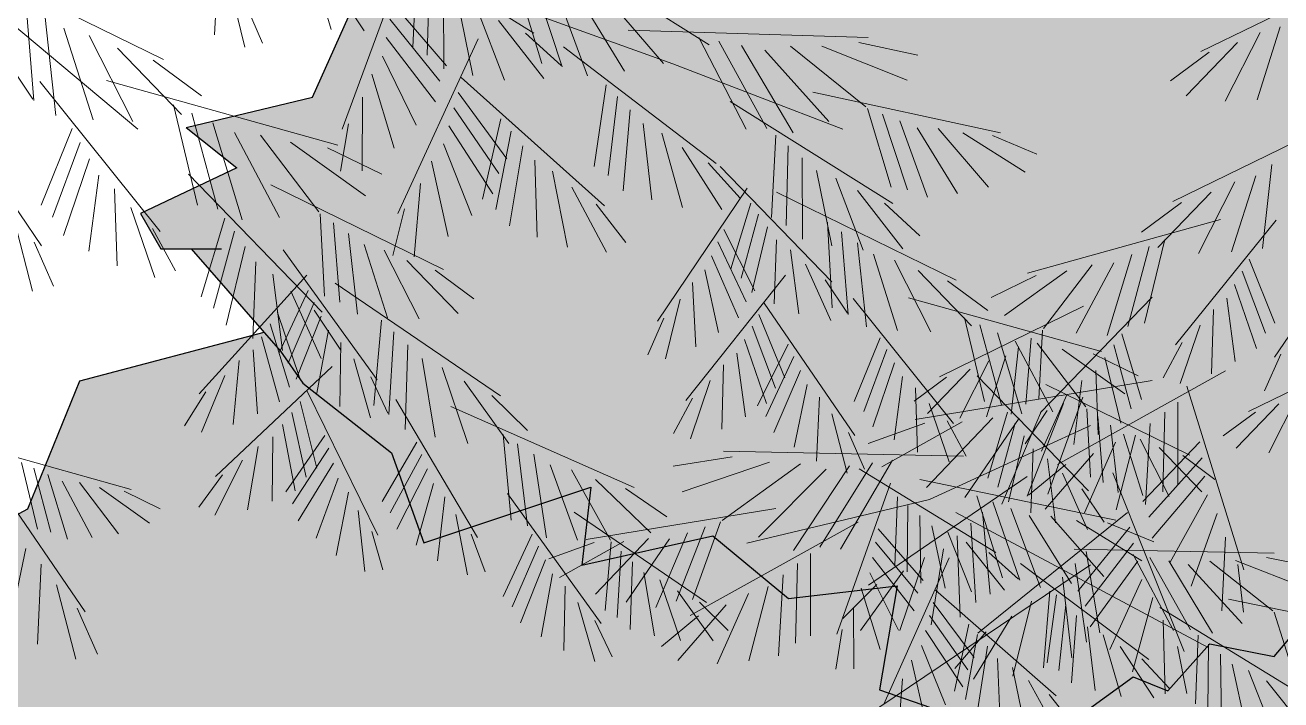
# Model space of a CAD drawing. Header units: millimetres. Extents: x 2403 to 72627, y 1744 to 50777.
# Drawn here: x 22744 to 26409, y 30513 to 32480 of the extents above; entities that cross this region are included whole.
import ezdxf

# ---------------------------------------------------------------- set-up
doc = ezdxf.new("R2010")
doc.units = ezdxf.units.MM
doc.layers.add('dwgmodels.com', color=250, linetype='Continuous')

# ---------------------------------------------------------------- blocks, each defined once
blk = doc.blocks.new('de7')
at = {"layer": 'dwgmodels.com', "linetype": 'Continuous', "lineweight": 0}
for p, q in [((626.2, 2333.4), (863.9, 2184.5)), ((8.3, 2300.5), (323.2, 2146.5)), ((681, 2308.1), (584, 2045)), ((-704.9, 2281), (-956.8, 2157.8)), ((403, 2275.9), (397.7, 2182.4)), ((541.4, 2280), (568.1, 2190.1)), ((693.2, 2284.1), (687, 2164.1)), ((831.8, 2284.1), (875.3, 2140.3)), ((859.5, 2273.5), (905.3, 2135.8)), ((566.4, 2262.9), (616, 2188.3)), ((711.1, 2268.6), (708.3, 2152.6)), ((1066.8, 2139.9), (749.3, 2254.3)), ((891, 2261.3), (941.8, 2122.3)), ((285.8, 2044.7), (50.8, 2241.5)), ((420.7, 2251.4), (442.1, 2164.4)), ((731.6, 2250.9), (732.2, 2132.5)), ((923, 2248.8), (996, 2129.2)), ((961.2, 2247.3), (1052.9, 2140.7)), ((1005.9, 2239.3), (1119.6, 2167.6)), ((122.3, 2231.1), (134, 2086.5)), ((444.5, 2223.9), (467.7, 2170.2)), ((658.2, 2228.1), (736.5, 2136.9)), ((752.3, 2232.8), (774.9, 2123.1)), ((780.6, 2221.4), (820.8, 2116.3)), ((150, 2211.7), (166.3, 2064.7)), ((653.5, 2204.9), (726.6, 2114.8)), ((812.1, 2203.3), (878.3, 2118.5)), ((-870.2, 2185.7), (-921.1, 2085.5)), ((-840.8, 2194.2), (-874.7, 2087.4)), ((178.1, 2192), (220.6, 2058.5)), ((214.9, 2181.4), (278.6, 2056.1)), ((851.7, 2184.8), (903.4, 2137.4)), ((1001.2, 2189.3), (1351.5, 2178.4)), ((-903.4, 2171), (-978.1, 2093.6)), ((256.4, 2163), (349.8, 2066.3)), ((648.1, 2178.4), (720, 2084.4)), ((782.3, 2176.4), (665.1, 1921.6)), ((907.1, 2164.7), (1130, 1994.5)), ((1104.5, 2178.3), (1173.5, 2044.8)), ((1133.7, 2172.9), (1203.7, 2045.9)), ((1166.9, 2166.6), (1242.2, 2039.2)), ((1238.5, 2165.7), (1348, 2077.5)), ((1283.8, 2165.9), (1408.7, 2116.1)), ((1338.2, 2171), (1423.9, 2152.5)), ((-944.7, 2156.8), (-1001.1, 2115.1)), ((93.6, 2146.8), (132.6, 2088.5)), ((308, 2145.3), (378.6, 2093.2)), ((642.8, 2151.4), (692, 2050.8)), ((1200.6, 2160.1), (1294.2, 2055.9)), ((1314.4, 2044.7), (1066.8, 2139.9)), ((142.7, 2114.1), (318.6, 1895.7)), ((239.9, 2115.6), (577.6, 2021.5)), ((627.3, 2125), (659.8, 2017.3)), ((757.9, 2119.9), (966.9, 1932.8)), ((969.2, 2109.4), (952, 1990.5)), ((-12.8, 2106.2), (145.5, 1874.7)), ((613.6, 2091.5), (613, 1983.9)), ((753.4, 2098.4), (824.3, 2001.4)), ((985.7, 2092.4), (972.2, 1977.1)), ((1270.7, 2098.8), (1544.7, 2039.2)), ((337.7, 2080.2), (372.8, 1934.2)), ((746.8, 2075.7), (812.7, 1980.1)), ((1004.4, 2072.8), (994.1, 1954.9)), ((1150, 2085.3), (1387.7, 1936.4)), ((1350.4, 2075.1), (1385.2, 1960)), ((-735.1, 2067.4), (-997.5, 1939.1)), ((364.7, 2068.1), (402.5, 1928)), ((395.4, 2054.1), (438.2, 1912.4)), ((593.5, 2052.7), (581.5, 1983.5)), ((815.5, 2059.9), (789, 1942.7)), ((1023.3, 2052.9), (1035.7, 1941.6)), ((1372.5, 2066.6), (1409.2, 1956.5)), ((1397.7, 2056.8), (1438.4, 1945.7)), ((189.9, 2045.6), (144.7, 1934.2)), ((426.7, 2039.7), (492.7, 1916.2)), ((464.7, 2036.1), (550.1, 1924.4)), ((739.5, 2049.7), (803.7, 1950.3)), ((830.6, 2041.7), (808.1, 1927.8)), ((1050.5, 2038.9), (1080.8, 1930.6)), ((1217, 2036), (1210.7, 1915.9)), ((1423.3, 2046.8), (1481.8, 1951.2)), ((1453.9, 2045.7), (1527.3, 1960.4)), ((1489.6, 2039.3), (1580.7, 1981.9)), ((1533.1, 2035.3), (1597.9, 2008.3)), ((201.8, 2025.1), (161.2, 1916.4)), ((508.8, 2025.6), (618.3, 1947.4)), ((562.8, 2017.5), (641.7, 1979.1)), ((732, 2023.2), (773.3, 1919)), ((847.7, 2020.7), (828.3, 1904)), ((1080.1, 2018), (1138.2, 1927.4)), ((1234.9, 2020.5), (1232.1, 1904.5)), ((215.3, 2001.7), (177.2, 1889.6)), ((714.6, 1998.1), (738.5, 1888.2)), ((865, 1999.4), (868.7, 1887.4)), ((1255.3, 2002.8), (1256, 1884.4)), ((-853.2, 1993.4), (-866.7, 1870.8)), ((359.7, 1979.1), (555, 1777.9)), ((891.1, 1983.3), (912.8, 1872.9)), ((1117.9, 1995.9), (1165, 1944)), ((1135.8, 1990.1), (1298.6, 1822.4)), ((1276, 1984.7), (1298.6, 1874.9)), ((-907.2, 1968.1), (-960.3, 1863.7)), ((-876.6, 1976.9), (-912, 1865.7)), ((228.9, 1977.9), (214.4, 1866.7)), ((480.1, 1963.5), (732.1, 1840.3)), ((698.2, 1965.7), (689.2, 1858.5)), ((1304.4, 1973.2), (1344.5, 1868.2)), ((-941.8, 1952.8), (-1019.6, 1872.2)), ((252, 1957.8), (255.6, 1845.3)), ((919, 1960.1), (969.8, 1865.3)), ((1175.1, 1958.7), (1044.4, 1765)), ((1217.7, 1953.1), (1480.1, 1824.8)), ((1335.8, 1955.1), (1402.1, 1870.3)), ((-984.8, 1938), (-1043.6, 1894.6)), ((275.8, 1930.4), (310.6, 1828.6)), ((675.2, 1928.6), (657.8, 1860.6)), ((954.9, 1935.2), (997.8, 1879.7)), ((1180.2, 1936.8), (1151.4, 1840.9)), ((1375.4, 1936.7), (1427.2, 1889.3)), ((-928, 1913.3), (-1209.5, 1834.9)), ((-847.1, 1912.1), (-993.7, 1730.1)), ((105.5, 1912.6), (132.3, 1808.4)), ((413, 1915.2), (378.3, 1800.1)), ((551.9, 1921.5), (558.3, 1801.4)), ((571.3, 1908), (580.7, 1792.3)), ((1191.7, 1920.7), (1166.4, 1827.4)), ((1292.4, 1909.3), (1299.1, 1784.3)), ((-717.4, 1905.4), (-849.4, 1712.5)), ((307.2, 1900), (340.6, 1838.3)), ((426.7, 1895.9), (396.3, 1783.9)), ((593.5, 1892.5), (606.5, 1774.8)), ((1140.8, 1898.5), (1186.1, 1809.1)), ((1204.7, 1902.3), (1181.7, 1806.4)), ((1312.7, 1895.2), (1322.4, 1774.7)), ((-1032, 1873.7), (-1063.5, 1757)), ((-1009.5, 1883.8), (-1038.8, 1762.1)), ((134.4, 1879.8), (162.9, 1815.7)), ((442.3, 1873.9), (414.7, 1758.8)), ((616, 1876.7), (650, 1769.9)), ((1132.3, 1880.6), (1173.7, 1793.2)), ((1217.8, 1883.6), (1214.3, 1790.3)), ((1335.8, 1879.1), (1349.3, 1756.5)), ((-1057.6, 1862), (-1093.3, 1744)), ((-886.3, 1855), (-848.8, 1762.1)), ((458.1, 1851.4), (453.9, 1739.4)), ((498, 1868.7), (635.1, 1679.4)), ((645.4, 1868.2), (696.3, 1768)), ((678.6, 1853.5), (753.3, 1776.1)), ((1122.8, 1860.2), (1162.3, 1769.9)), ((1238.5, 1868.7), (1250.2, 1775.7)), ((1359.2, 1862.6), (1394.6, 1751.4)), ((1389.8, 1853.8), (1442.9, 1749.4)), ((-1152.2, 1838.2), (-1243.4, 1773.1)), ((-1115.4, 1847), (-1186.6, 1754)), ((-1083.7, 1850.1), (-1138.7, 1747.1)), ((-896.3, 1837.9), (-862.5, 1747.3)), ((482.9, 1833.5), (496.9, 1721.9)), ((719.9, 1839.3), (776.3, 1797.6)), ((1113.1, 1839.5), (1133, 1748.2)), ((1260.4, 1847.8), (1297.1, 1766)), ((1424.4, 1838.5), (1502.2, 1757.9)), ((-1197.2, 1831.5), (-1262.9, 1799.5)), ((-907.5, 1818.4), (-875.8, 1725)), ((532.4, 1832.1), (375.3, 1659)), ((573.7, 1820.4), (815.1, 1655.8)), ((1231, 1832), (1085.5, 1649)), ((1095.3, 1821.2), (1100.3, 1727.6)), ((1288.8, 1825), (1321.3, 1776.4)), ((1467.4, 1823.7), (1526.2, 1780.3)), ((-1027.9, 1799.6), (-1190.6, 1631.9)), ((-918.9, 1798.5), (-906.8, 1705.9)), ((534.3, 1809.7), (492, 1718.9)), ((509.2, 1808.4), (553.3, 1710.3)), ((1077.5, 1796.7), (1055.7, 1709.8)), ((1329.7, 1797.8), (1476.3, 1615.8)), ((1410.6, 1799), (1692.1, 1720.6)), ((-1128.2, 1786.6), (-1338.2, 1683.9)), ((-938.1, 1781.7), (-941.1, 1688.1)), ((543.4, 1792.1), (505, 1703.4)), ((543.2, 1781.1), (582.2, 1722.7)), ((1200, 1791.1), (1332, 1598.2)), ((478.9, 1760.9), (507.3, 1668.5)), ((489.8, 1777.4), (521.8, 1682.5)), ((553.6, 1772.1), (517.1, 1680.4)), ((641.4, 1766.4), (630.1, 1641.7)), ((1053.6, 1769.3), (1030.2, 1715.7)), ((1192.1, 1774.6), (1230.2, 1682)), ((1492.1, 1769.5), (1521.4, 1647.8)), ((1514.6, 1759.4), (1546.1, 1642.7)), ((-1188, 1751.5), (-1193.4, 1651.5)), ((-1072.3, 1746.3), (-1043.4, 1650.4)), ((-958, 1758.9), (-987, 1674.1)), ((466.5, 1742.1), (492.6, 1647)), ((563.9, 1751.6), (547.1, 1659.8)), ((659.5, 1749.5), (651.9, 1628.9)), ((1182.2, 1757.5), (1216.6, 1667.1)), ((1540.2, 1747.7), (1575.9, 1629.7)), ((-1222.7, 1727.3), (-1233.6, 1629.3)), ((-1204.3, 1740.2), (-1212.1, 1643.9)), ((-1083.7, 1730.2), (-1058.4, 1636.9)), ((-984.1, 1733.6), (-1012, 1682.2)), ((-677.4, 1735.8), (-887.3, 1633.1)), ((454, 1722.9), (460.6, 1629.8)), ((582.3, 1733.9), (580.5, 1640.2)), ((680, 1730.3), (675.9, 1607)), ((1171.1, 1737.9), (1203.4, 1644.7)), ((1234.7, 1731.1), (1190, 1641.5)), ((1368.9, 1740.7), (1331.4, 1647.8)), ((1378.9, 1723.6), (1345.1, 1633)), ((1566.3, 1735.8), (1621.3, 1632.8)), ((1598, 1732.7), (1669.2, 1639.7)), ((1634.8, 1723.9), (1726, 1658.8)), ((-1266, 1707.2), (-1308.4, 1623.6)), ((-1241.5, 1714.2), (-1269.8, 1625.2)), ((-1096.7, 1711.8), (-1073.7, 1615.9)), ((-840.1, 1716.8), (-863.9, 1663.4)), ((433.8, 1707.4), (425.2, 1614)), ((600.9, 1710.1), (625.6, 1623.9)), ((700.8, 1710.6), (719.9, 1595.5)), ((1159.9, 1718), (1172.5, 1625.4)), ((1243.3, 1713.3), (1202.5, 1625.6)), ((1679.8, 1717.2), (1745.5, 1685.2)), ((-1293.6, 1694.9), (-1355.9, 1630.4)), ((-921, 1692.4), (-1166.1, 1556)), ((-1109.9, 1693.1), (-1106.4, 1599.8)), ((569.6, 1698.6), (399.4, 1538.4)), ((729.9, 1697.5), (767.4, 1586.6)), ((1140.7, 1701.1), (1138.3, 1607.4)), ((1253, 1693), (1214.1, 1602.4)), ((1390.1, 1704.1), (1358.4, 1610.7)), ((-1328, 1683.1), (-1375.1, 1648.3)), ((-1027.9, 1678.2), (-1373.8, 1621.6)), ((-1130.6, 1678.2), (-1142.2, 1585.2)), ((-977, 1669.9), (-893.9, 1402.1)), ((412.6, 1685.8), (378.6, 1602.8)), ((625.8, 1683.5), (650.9, 1630.7)), ((761.9, 1677.4), (827.4, 1586.5)), ((1121, 1678.1), (1092.5, 1593.1)), ((1262.8, 1672.3), (1243.5, 1580.9)), ((1401.5, 1684.2), (1389.4, 1591.6)), ((1510.5, 1685.3), (1673.2, 1517.6)), ((1610.8, 1672.3), (1820.8, 1569.6)), ((-1152.4, 1657.3), (-1189.2, 1575.5)), ((-1128.9, 1653.8), (-1179.9, 1512.4)), ((-815.1, 1656.4), (-857.6, 1572.8)), ((385, 1662), (354.2, 1612.4)), ((533.1, 1662.6), (636, 1452.8)), ((662.3, 1650.7), (781.3, 1449.5)), ((802.4, 1656.6), (854.3, 1605.2)), ((1095.1, 1652.7), (1067.5, 1601.1)), ((1280.7, 1654.1), (1276.3, 1560.5)), ((1420.7, 1667.4), (1423.7, 1573.8)), ((-1189.2, 1634.1), (-1247.2, 1498)), ((-1180.8, 1634.5), (-1213.3, 1585.9)), ((-1157.1, 1644.6), (-1210, 1509.6)), ((-1009.2, 1632.1), (-1012.4, 1516.1)), ((-990.5, 1646.6), (-990.5, 1526.4)), ((-877.2, 1632.3), (-924.2, 1597.5)), ((-842.8, 1644.1), (-905, 1579.6)), ((510.7, 1631.9), (531.7, 1537.5)), ((522.8, 1647.5), (547.3, 1550.3)), ((742.7, 1640.3), (1009.9, 1522.3)), ((1440.6, 1644.6), (1469.6, 1559.8)), ((1554.9, 1632), (1526, 1536.1)), ((1670.6, 1637.2), (1676, 1537.2)), ((-1359.6, 1616), (-1442.2, 1586.5)), ((-1305, 1618.1), (-1422.4, 1552.5)), ((-1260.1, 1623.8), (-1357.2, 1522.1)), ((-1352.5, 1505), (-1117.6, 1612.9)), ((-1221.8, 1623.3), (-1301, 1507.7)), ((-1030.5, 1615.4), (-1037.3, 1497.3)), ((496.8, 1614.1), (515.5, 1517.3)), ((1298.6, 1629.8), (1321, 1543)), ((1466.7, 1619.3), (1494.6, 1567.9)), ((1566.3, 1615.9), (1541, 1522.6)), ((1686.9, 1625.9), (1694.7, 1529.6)), ((1705.3, 1613), (1716.2, 1515)), ((-1052.1, 1598.4), (-1080.4, 1490)), ((482.8, 1596), (482.1, 1502.6)), ((558.8, 1598.3), (501.7, 1516)), ((819.1, 1599.4), (830.6, 1474.7)), ((1322.7, 1602.5), (1346.5, 1549.1)), ((1579.3, 1597.5), (1556.3, 1501.6)), ((1724.1, 1599.9), (1752.4, 1510.9)), ((-1081.1, 1588.5), (-1126.6, 1485.6)), ((-958.4, 1588.9), (-1041.4, 1501.9)), ((44.1, 1582), (209, 1340.9)), ((50.8, 1582.4), (275.9, 1519.6)), ((461.5, 1582), (445.7, 1489.6)), ((564.8, 1579.5), (511.8, 1498.5)), ((693, 1588.5), (642.5, 1502)), ((839.9, 1586.2), (854.4, 1466.2)), ((1592.5, 1578.8), (1589, 1485.5)), ((1748.6, 1592.9), (1791, 1509.3)), ((1776.2, 1580.6), (1838.5, 1516.1)), ((-1640.5, 1567.2), (-1727, 1553.2)), ((-1586.4, 1559.3), (-1713.8, 1516.1)), ((-1303, 1568), (-1653.4, 1575.3)), ((-1436.1, 1558.4), (-1512.7, 1435.3)), ((-1406.8, 1562.3), (-1482.6, 1432.6)), ((-1113.4, 1572), (-1183.9, 1490.8)), ((-954.9, 1565.4), (-1032.7, 1479.3)), ((115.9, 1558.8), (139.4, 1461.4)), ((438.7, 1562.1), (398.3, 1482.1)), ((571.4, 1557.9), (519.9, 1473.8)), ((700.4, 1570.2), (654, 1485.4)), ((863.6, 1571), (882, 1449)), ((1613.2, 1563.9), (1624.8, 1470.9)), ((1810.6, 1568.8), (1857.7, 1534)), ((-1541.2, 1556.7), (-1655.2, 1474.4)), ((-1503.7, 1549.2), (-1602.5, 1450)), ((-1469.6, 1553.9), (-1551.4, 1430.7)), ((-1153.9, 1555.7), (-1208.1, 1511.1)), ((-1085.1, 1543.7), (-981.3, 1283.1)), ((133.9, 1550.7), (159.1, 1457.3)), ((154.4, 1541.3), (183, 1446.9)), ((409.4, 1540.6), (374.7, 1493.5)), ((708.7, 1549.3), (664, 1461.4)), ((887.6, 1555.4), (927.3, 1445.7)), ((918.6, 1547.9), (975.7, 1445.6)), ((1338.4, 1549.4), (1537.8, 1427.4)), ((1635, 1543), (1671.8, 1461.2)), ((-1210.3, 1538.5), (-1441.8, 1380.1)), ((-951, 1538.7), (-1027.6, 1448.5)), ((175.3, 1531.8), (219.3, 1449.5)), ((200.6, 1529.4), (257.6, 1454.9)), ((230, 1522.3), (303, 1470.3)), ((578.2, 1536), (546, 1448.4)), ((717.2, 1528), (691.9, 1438.1)), ((953.7, 1533.9), (1034.7, 1456.4)), ((1384.2, 1528.7), (1305.8, 1308.6)), ((1426.8, 1533.9), (1712.9, 1474.9)), ((-1619.2, 1441.4), (-1352.5, 1505)), ((-947.1, 1511.5), (-1001.5, 1413.5)), ((266.1, 1517), (318.6, 1491.4)), ((593.2, 1515.5), (575.5, 1423.4)), ((733.8, 1508.6), (723.3, 1415.5)), ((825.2, 1513.4), (962.2, 1324.1)), ((997.3, 1520.8), (1057.7, 1479.7)), ((1394.6, 1508.8), (1390.5, 1408.8)), ((1510.1, 1510.1), (1547.7, 1390.6)), ((1663.4, 1520.2), (1695.9, 1471.6)), ((-1576.8, 1491.7), (-1853.6, 1446.4)), ((-1063.7, 1486), (-1282.1, 1310.1)), ((-1275.2, 1486.5), (-1264.2, 1366.8)), ((607.6, 1488.9), (617.2, 1399.7)), ((922.6, 1486.2), (1115.7, 1354.5)), ((1409.7, 1496.1), (1408.4, 1399.4)), ((1847.9, 1289), (1479.5, 1485.9)), ((1533.3, 1501.5), (1572.7, 1387.2)), ((1559.6, 1491.6), (1603.3, 1376.3)), ((-1457, 1471.8), (-1702.1, 1335.5)), ((-1657.7, 1472.1), (-1698.4, 1359)), ((-1292.5, 1470.3), (-1285.1, 1354.5)), ((-933, 1484.3), (-971.1, 1378.4)), ((750.1, 1483.2), (766.7, 1395.1)), ((1426.9, 1481.5), (1428.5, 1382.9)), ((1444.3, 1466.6), (1464.1, 1375.4)), ((1586.4, 1481.5), (1648.4, 1382.5)), ((1618.3, 1480.6), (1695.7, 1392.6)), ((1655.6, 1474.3), (1751, 1415.6)), ((1700.9, 1470.7), (1768.7, 1443.3)), ((-1762.6, 1448.1), (-1840.3, 1366.8)), ((-1732, 1447.7), (-1795.3, 1355.2)), ((-1705.9, 1456.3), (-1752.3, 1347.5)), ((-1680.2, 1464.8), (-1722.5, 1356.7)), ((-1312.2, 1451.8), (-1308.1, 1333.5)), ((-1060.2, 1464.3), (-1136.1, 1371.1)), ((-921, 1450.1), (-926, 1342.6)), ((627.5, 1458.4), (643.4, 1402.1)), ((772.4, 1454.4), (792.6, 1399.5)), ((861.5, 1454.4), (819.2, 1363.6)), ((1366, 1461.9), (1432, 1386.6)), ((1468.1, 1457.4), (1502.5, 1370.2)), ((-1842.2, 1441.9), (-1908.3, 1418.3)), ((-1798.6, 1443.6), (-1892.5, 1391)), ((-1332.2, 1432.9), (-1350.3, 1322.3)), ((-1054.9, 1441.2), (-1125.7, 1349.3)), ((122.5, 1433.5), (98.4, 1319.3)), ((870.5, 1436.8), (832.1, 1348.1)), ((976.8, 1442.9), (967.7, 1343.2)), ((991.2, 1429.5), (985.1, 1332.9)), ((1362.2, 1442.5), (1424, 1368.1)), ((1494.4, 1442.6), (1550.4, 1372.5)), ((1652.1, 1432.6), (1944.2, 1426.7)), ((-1545.2, 1411.5), (-1548.4, 1295.5)), ((-1526.5, 1426.1), (-1526.5, 1305.9)), ((-1360.1, 1420.3), (-1395.9, 1313.7)), ((-1140.3, 1411.6), (-1123.8, 1296.8)), ((-1124.3, 1429.1), (-1104, 1310.6)), ((-1048.9, 1414.9), (-1118.3, 1319)), ((880.7, 1416.7), (844.3, 1325.1)), ((1007.7, 1414), (1004.4, 1315.5)), ((1358, 1420.4), (1418.8, 1342.6)), ((1469.9, 1419.9), (1374.5, 1206.6)), ((1527.6, 1427.5), (1571.1, 1388.5)), ((1574, 1411.3), (1761.2, 1271.5)), ((1738.3, 1424.4), (1797, 1313.7)), ((1762.7, 1420.1), (1822.2, 1314.9)), ((1790.4, 1415.2), (1854.3, 1309.8)), ((1850.1, 1415.1), (1942.1, 1342.6)), ((1887.8, 1415.7), (1992.4, 1375.3)), ((1933.1, 1420.4), (2004.7, 1405.8)), ((-1566.5, 1394.9), (-1573.3, 1276.7)), ((-1390.8, 1401), (-1453.5, 1313.6)), ((-1447.8, 1187.5), (-1117.6, 1409.7)), ((-903, 1410.3), (-894.6, 1340.6)), ((144.9, 1410.7), (139.5, 1293.7)), ((891.1, 1396.3), (874.3, 1304.5)), ((1024.3, 1398.3), (1039.6, 1306.2)), ((1353.8, 1397.8), (1395.8, 1314.4)), ((1818.6, 1410.1), (1897.5, 1324.1)), ((-1588.1, 1377.9), (-1616.4, 1269.5)), ((-1429.6, 1380.9), (-1479.4, 1331.5)), ((-1158.5, 1391.6), (-1145.2, 1274)), ((-1042.9, 1388), (-1089.4, 1286.1)), ((167.3, 1380.3), (195.3, 1271.8)), ((909.4, 1378.6), (907.6, 1284.9)), ((1047.6, 1387.9), (1077.6, 1299.1)), ((1341.2, 1375.7), (1369.2, 1286.3)), ((-1617.1, 1368), (-1662.6, 1265.1)), ((-1203.8, 1356.5), (-1231.2, 1247.4)), ((-1176.9, 1371.2), (-1186.4, 1259.6)), ((-1026.7, 1362), (-1056.4, 1253.5)), ((1073.2, 1371.8), (1125.6, 1299)), ((1450.1, 1372.6), (1625.8, 1218.6)), ((1626.2, 1365.8), (1612.9, 1266.5)), ((1877.5, 1359.7), (2106.4, 1312.5)), ((-1649.4, 1351.5), (-1719.9, 1270.3)), ((197.5, 1346.2), (227.2, 1279.5)), ((928.1, 1354.8), (952.7, 1268.6)), ((1105.5, 1355.1), (1147.1, 1314)), ((1330, 1347.6), (1330.5, 1258)), ((1446.4, 1354.7), (1506.4, 1274.5)), ((1640.1, 1351.7), (1629.9, 1255.5)), ((1777.1, 1347.3), (1976.4, 1225.4)), ((1944.2, 1340.6), (1974.2, 1245.1)), ((-1689.9, 1335.2), (-1744, 1290.6)), ((-1232.8, 1334.8), (-1288.6, 1242.8)), ((-1012, 1328.9), (-1008.7, 1221.3)), ((952.9, 1328.2), (978.1, 1275.4)), ((1441.2, 1335.6), (1497, 1256.6)), ((1498.6, 1323.2), (1477.6, 1225.2)), ((1655.8, 1335.6), (1648.3, 1237.3)), ((-1270, 1311.8), (-1315.8, 1258.6)), ((1313.6, 1315.1), (1304.3, 1257.4)), ((1435.3, 1313.9), (1489.8, 1231.7)), ((1511.3, 1308.1), (1493.6, 1213)), ((1671.8, 1319.2), (1683.1, 1226.5)), ((1694.6, 1307.7), (1720.8, 1217.8)), ((1833.3, 1306.8), (1829.2, 1206.7)), ((-991, 1290.6), (-977.2, 1221.8)), ((1429.3, 1291.8), (1464.6, 1205.3)), ((1525.8, 1290.8), (1510.6, 1193.3)), ((1719.5, 1290.6), (1768.7, 1215.6)), ((1848.4, 1294.1), (1847.1, 1197.4)), ((1415, 1270.7), (1436, 1179.3)), ((1540.4, 1273.2), (1544.4, 1179.9)), ((1751.1, 1272.6), (1790.9, 1229.7)), ((1865.6, 1279.5), (1867.2, 1180.9)), ((1883, 1264.6), (1902.8, 1173.4)), ((1562.2, 1260), (1581.3, 1168.2)), ((1906.7, 1255.3), (1941.1, 1168.1)), ((1401.7, 1243.6), (1395.2, 1154.1)), ((1585.7, 1240.9), (1628.9, 1162.4)), ((1933.1, 1240.5), (1989, 1170.5)), ((1615.8, 1220.5), (1652.1, 1174.6))]:
    blk.add_line(p, q, dxfattribs=at)
blk = doc.blocks.new('Pine 1 Elev_130')
h = blk.add_hatch(color=256)
h.dxf.hatch_style = 1
h.set_gradient(color1=(0, 127, 31), one_color=1, tint=1, name='SPHERICAL')
h.paths.add_polyline_path([(450.3, 2550.3), (391.1, 2573.1), (383.9, 2687.4), (320.7, 2644), (185.2, 2686.8), (128.6, 2653.1), (100.4, 2681.4), (89.2, 2473.5), (-53.3, 2274.3), (-33.6, 3012.8), (109.7, 2930), (69.8, 2822.7), (123.4, 2785.8), (100.4, 2681.4), (128.6, 2653.1), (185.2, 2686.8), (320.7, 2644), (383.9, 2687.4), (391.1, 2573.1), (450.3, 2550.3), (543.8, 2626.3), (667.9, 2583.5), (707.6, 2629.6), (837.3, 2540.6), (862.9, 2616.8), (939.1, 2596.8), (984.5, 2644.6), (1035.2, 2597.9), (1071.6, 2508.8), (1216.2, 2502.4), (1173.7, 2621.4), (1233.5, 2589.1), (1193, 2681.6), (1306.4, 2618.2), (1405.7, 2736.5), (1307, 2796.1), (1230.7, 2776.6), (1177, 2776.8), (1143.4, 2853.2), (1105.3, 2871.7), (1062.2, 2870.6), (1025.2, 3003.3), (1118.4, 2991.7), (1192, 3050.8), (1166.7, 3096), (1059.4, 3099.2), (980.4, 3127.7), (875.9, 3128), (672.7, 3188), (613.5, 3224.9), (511.8, 3236.6), (472.4, 3281.9), (424.7, 3355.5), (399.6, 3468.6), (520.9, 3408.9), (591.3, 3340.8), (631, 3405.7), (738.2, 3337.5), (870.8, 3299), (933.2, 3368), (1045.9, 3297), (1122.4, 3367.4), (1238.3, 3375.5), (1244.3, 3480), (1388.5, 3538.8), (1309.7, 3612.5), (1256.1, 3643.8), (1114.8, 3616), (1146.1, 3692.1), (1123.6, 3726.1), (925.8, 3718.3), (736.7, 3766.9), (559, 3852.2), (376.1, 4076), (181.7, 4270.9), (71.9, 4294), (-211.3, 4583), (-418, 4389.3), (-598.5, 4288.2), (-627.4, 4236.2), (-818.1, 4195.8), (-968.4, 4224.7), (-1043.5, 4236.2), (-1130.2, 4166.9), (-1159.1, 4103.3), (-1037.8, 4190), (-985.7, 4161.1), (-1014.6, 4097.5), (-945.3, 4138), (-893.3, 4109.1), (-760.4, 4103.3), (-748.8, 4010.8), (-673.7, 4010.8), (-679.4, 3941.5), (-604.1, 3866.1), (-712.3, 3797), (-1034.5, 3758.5), (-1268.9, 3764.9), (-1435.5, 3782.4), (-1514.7, 3762.9), (-1466.8, 3726), (-1387.8, 3683.4), (-1393.6, 3635.4), (-1429.7, 3558.9), (-1352.9, 3568.9), (-1309, 3618.2), (-1286.3, 3629.4), (-1272.4, 3550.2), (-1233, 3527.5), (-1108.5, 3589.3), (-1094.5, 3535.5), (-1162.7, 3434.1), (-1145.8, 3394.5), (-1038.2, 3470.4), (-947.8, 3472.9), (-891.4, 3447.3), (-919.9, 3365.5), (-894.7, 3320.2), (-722.1, 3352.1), (-640.2, 3395.7), (-580.9, 3392.6), (-422.7, 3392.1), (-366, 3442.8), (-320.9, 3408.7), (-291.7, 3413.1), (-314.4, 3254.8), (-423.6, 3104), (-672.5, 3008.7), (-878.7, 3003.8), (-893, 2950.1), (-1076.9, 2871.6), (-1204, 2880.5), (-1239.4, 2846.7), (-1393.5, 2813.3), (-1447.2, 2782.4), (-1289.2, 2733.9), (-1346, 2652.2), (-1258.4, 2661.8), (-1224.5, 2637.6), (-1118.7, 2652.7), (-1103.2, 2593.5), (-1029.9, 2552.3), (-991.3, 2435.1), (-1231, 2380.6), (-1445.8, 2358.7), (-1660.3, 2398.9), (-1683, 2376.4), (-1612.7, 2277.3), (-1498.5, 2212), (-1367.1, 2234.2), (-1361.6, 2200.2), (-1523.1, 2034.1), (-1494.9, 2017.1), (-1410.2, 2005.5), (-1321.2, 2002.4), (-1240.5, 2072.7), (-1272, 1945.7), (-1229.7, 1903.2), (-1071.3, 1993.1), (-1020.6, 1928), (-935.7, 1987), (-862.2, 1992.4), (-736.5, 1934.2), (-870.2, 1635.5), (-1014.6, 1600.9), (-956.8, 1554.6), (-1066.7, 1502.6), (-1043.5, 1462.2), (-1008.9, 1462.2), (-906.7, 1345.7), (-881.4, 1308.9), (-779.9, 1229.4), (-743, 1127), (-552.3, 1190.5), (-562.8, 1101.6), (-413, 1135), (-326.9, 1063.4), (-202.8, 1077.9), (-222.9, 959.4), (-40.9, 896.5), (66.7, 973.9), (106.2, 958.2), (154.4, 1011.7), (227.8, 997.4), (287.3, 1067.8), (447.5, 1046.1), (507.1, 904.7), (399.5, 813.2), (499.5, 682), (579.9, 688.3), (614, 770.1), (822.8, 684.7), (884.8, 632.3), (955.7, 722.4), (1133.8, 771.3), (1424.2, 728.2), (1470.1, 795.6), (1382.7, 860.9), (1594.6, 874.3), (1512.8, 900), (1710.6, 933.3), (1586.4, 959.1), (1578, 984.5), (1747.8, 1077.2), (1714, 1111.2), (1612.3, 1103.1), (1394.7, 1075.5), (1293.2, 1138), (1135.2, 1190.5), (1031.2, 1311.9), (1164.1, 1288.8), (1302.8, 1375.5), (1366.4, 1358.1), (1406.9, 1381.3), (1366.4, 1421.7), (1412.7, 1462.2), (1505.1, 1450.6), (1516.7, 1485.3), (1487.8, 1537.3), (1580.2, 1577.7), (1614, 1637), (1568.7, 1658.7), (1455.7, 1603.6), (1292.1, 1663.4), (1135.2, 1670.2), (1023.8, 1678.4), (922.3, 1763.5), (841, 1828.9), (1060.1, 1982.3), (1089, 1953.4), (1117.5, 1856.1), (1181.5, 1901.4), (1187.3, 2011.2), (1315.7, 1988.2), (1389.5, 1976.5), (1372.4, 2036), (1412.7, 2097.9), (1557.1, 2097.9), (1701.6, 2178.8), (1747.8, 2282.8), (1713.2, 2317.5), (1661.2, 2265.5), (1516.7, 2201.9), (1435.8, 2253.9), (1516.7, 2323.3), (1366.4, 2265.5), (1127.5, 2305.2), (1141.7, 2344.7), (1150.4, 2398.3), (961.1, 2407.4), (856.8, 2475.6), (752.3, 2459), (536.5, 2620.4)])
h = blk.add_hatch(color=256)
h.dxf.hatch_style = 1
h.set_gradient(color1=(0, 127, 31), one_color=1, tint=1, name='SPHERICAL')
h.paths.add_polyline_path([(-979.4, 706.1), (-960.1, 560.5), (-912.1, 543.4), (-841.3, 682), (-654.7, 647.1), (-621, 576.4), (-685.2, 520.1), (-525.6, 378.3), (-511.2, 488.5), (-390.5, 543.3), (-227, 569.5), (-205.5, 497), (-136.2, 682), (83.4, 670.4), (141.2, 508.6), (313.5, 420.8), (322.2, 502.7), (390.2, 559), (615.7, 411.4), (592, 497), (669.5, 439.4), (720.4, 473.2), (767.7, 241.4), (810, 229.9), (852.7, 331.5), (866.7, 277.8), (976.7, 229.4), (1095.3, 223.4), (1089, 358.3), (1180.1, 240.1), (1301.4, 183.2), (1281.8, 234.1), (1318.8, 307.4), (1445.8, 270.3), (1499.3, 323.6), (1423.5, 377.7), (1446.2, 394.6), (1601.7, 442.1), (1553.7, 453.5), (1638.7, 543.7), (1747.8, 618.4), (1576.7, 591.9), (1517.6, 648.6), (1387.4, 561.4), (1203.7, 547.9), (1158.7, 601.7), (1020.3, 599.3), (946.8, 579.8), (822.8, 684.7), (614, 770.1), (579.9, 688.3), (499.5, 682), (399.5, 813.2), (507.1, 904.7), (447.5, 1046.1), (287.3, 1067.8), (227.8, 997.4), (154.4, 1011.7), (106.2, 958.2), (66.7, 973.9), (-40.9, 896.5), (-222.9, 959.4), (-202.8, 1077.9), (-326.9, 1063.4), (-413, 1135), (-562.8, 1101.6), (-552.3, 1190.5), (-743, 1127), (-779.9, 1229.4), (-881.4, 1308.9), (-906.7, 1345.7), (-925.6, 1367.2), (-1136, 1311.9), (-1195.4, 1165.8), (-1269, 1126.5), (-1280.4, 1081.3), (-1440.1, 1057.8), (-1436.1, 994.3), (-1639.7, 907.4), (-1690.9, 819.9), (-1815.3, 783.6), (-1887.3, 734), (-1792.8, 749.7), (-1680.2, 633.5), (-1462.5, 694.9), (-1523.2, 629.9), (-1378.7, 606.8), (-1352.9, 505.3), (-1214.2, 603.7), (-1159.1, 572.2)])
at = {"layer": 'dwgmodels.com', "linetype": 'Continuous'}
for p, q in [((-870.2, 1635.5), (-736.5, 1934.2)), ((-1014.6, 1600.9), (-870.2, 1635.5)), ((-1014.6, 1600.9), (-956.8, 1554.6)), ((-956.8, 1554.6), (-1066.7, 1502.6)), ((-1066.7, 1502.6), (-1043.5, 1462.2)), ((-1043.5, 1462.2), (-974.2, 1462.2)), ((-1008.9, 1462.2), (-906.7, 1345.7)), ((-1136, 1311.9), (-925.6, 1367.2)), ((-906.7, 1345.7), (-881.4, 1308.9)), ((-1195.4, 1165.8), (-1136, 1311.9)), ((-881.4, 1308.9), (-779.9, 1229.4)), ((-779.9, 1229.4), (-743, 1127)), ((-743, 1127), (-552.3, 1190.5)), ((-552.3, 1190.5), (-562.8, 1101.6)), ((-1269, 1126.5), (-1195.4, 1165.8)), ((-562.8, 1101.6), (-413, 1135)), ((-413, 1135), (-326.9, 1063.4)), ((-326.9, 1063.4), (-202.8, 1077.9)), ((-202.8, 1077.9), (-222.9, 959.4)), ((227.8, 997.4), (287.3, 1067.8)), ((106.2, 958.2), (154.4, 1011.7)), ((154.4, 1011.7), (227.8, 997.4)), ((-40.9, 896.5), (66.7, 973.9)), ((66.7, 973.9), (106.2, 958.2)), ((-222.9, 959.4), (-40.9, 896.5))]:
    blk.add_line(p, q, dxfattribs=at)

msp = doc.modelspace()

# ---------------------------------------------------------------- block references
at = {"layer": 'dwgmodels.com', "linetype": 'Continuous', "lineweight": 0, "xscale": 2.556092162598885, "yscale": 2.556092162598885, "zscale": 2.556092162598885}
msp.add_blockref('Pine 1 Elev_130', (25807.7, 28090.2), dxfattribs=at)
at = {"layer": 'dwgmodels.com', "xscale": 2, "yscale": 2, "zscale": 2}
for p in [(22501.7, 28087.4), (28089.4, 28087.4)]:
    msp.add_blockref('de7', p, dxfattribs=at)

doc.saveas('drawing.dxf')
